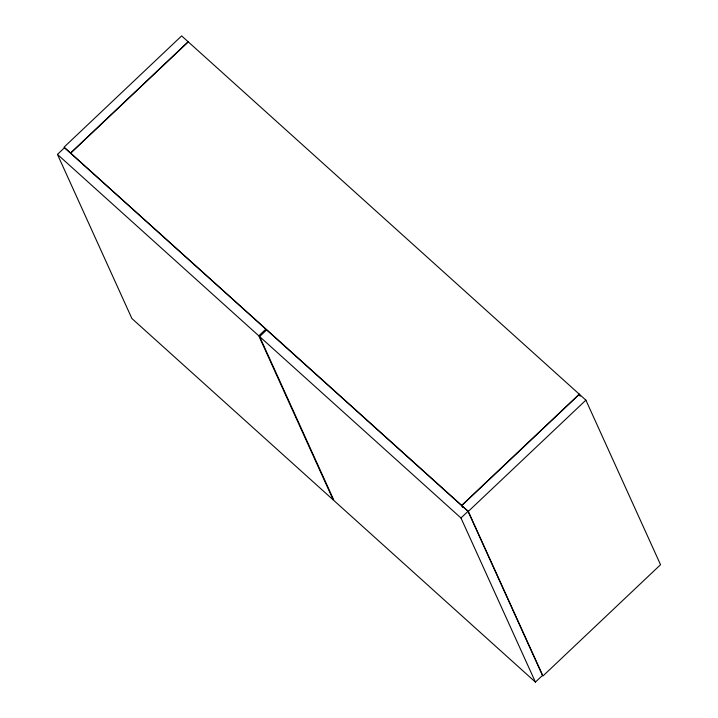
<?xml version="1.0" encoding="UTF-8"?>
<svg xmlns="http://www.w3.org/2000/svg" width="718" height="718" viewBox="0 0 718 718"><rect width="100%" height="100%" fill="white"/><g stroke="black" fill="none" stroke-linecap="round" stroke-linejoin="round"><path stroke-width="1.08" d="M57.458 154.406L64.512 147.728L265.866 329.158L258.812 335.836L333.26 499.943L131.897 318.523L57.458 154.406L258.812 335.836M70.57 153.06L188.17 41.788M70.651 153.131L188.251 41.859M259.62 336.562L266.674 329.885L468.037 511.306L542.476 675.423L535.422 682.1L334.067 500.679L259.62 336.562L460.974 517.983L535.422 682.1M461.764 505.526L579.363 394.254M460.974 517.983L468.037 511.306M468.298 511.413L585.888 400.141L181.636 35.9L64.037 147.172L468.298 511.413L542.952 675.979L660.542 564.707L585.888 400.141M580.198 396.21L579.273 394.182L461.683 505.454L462.607 507.482"/></g></svg>
